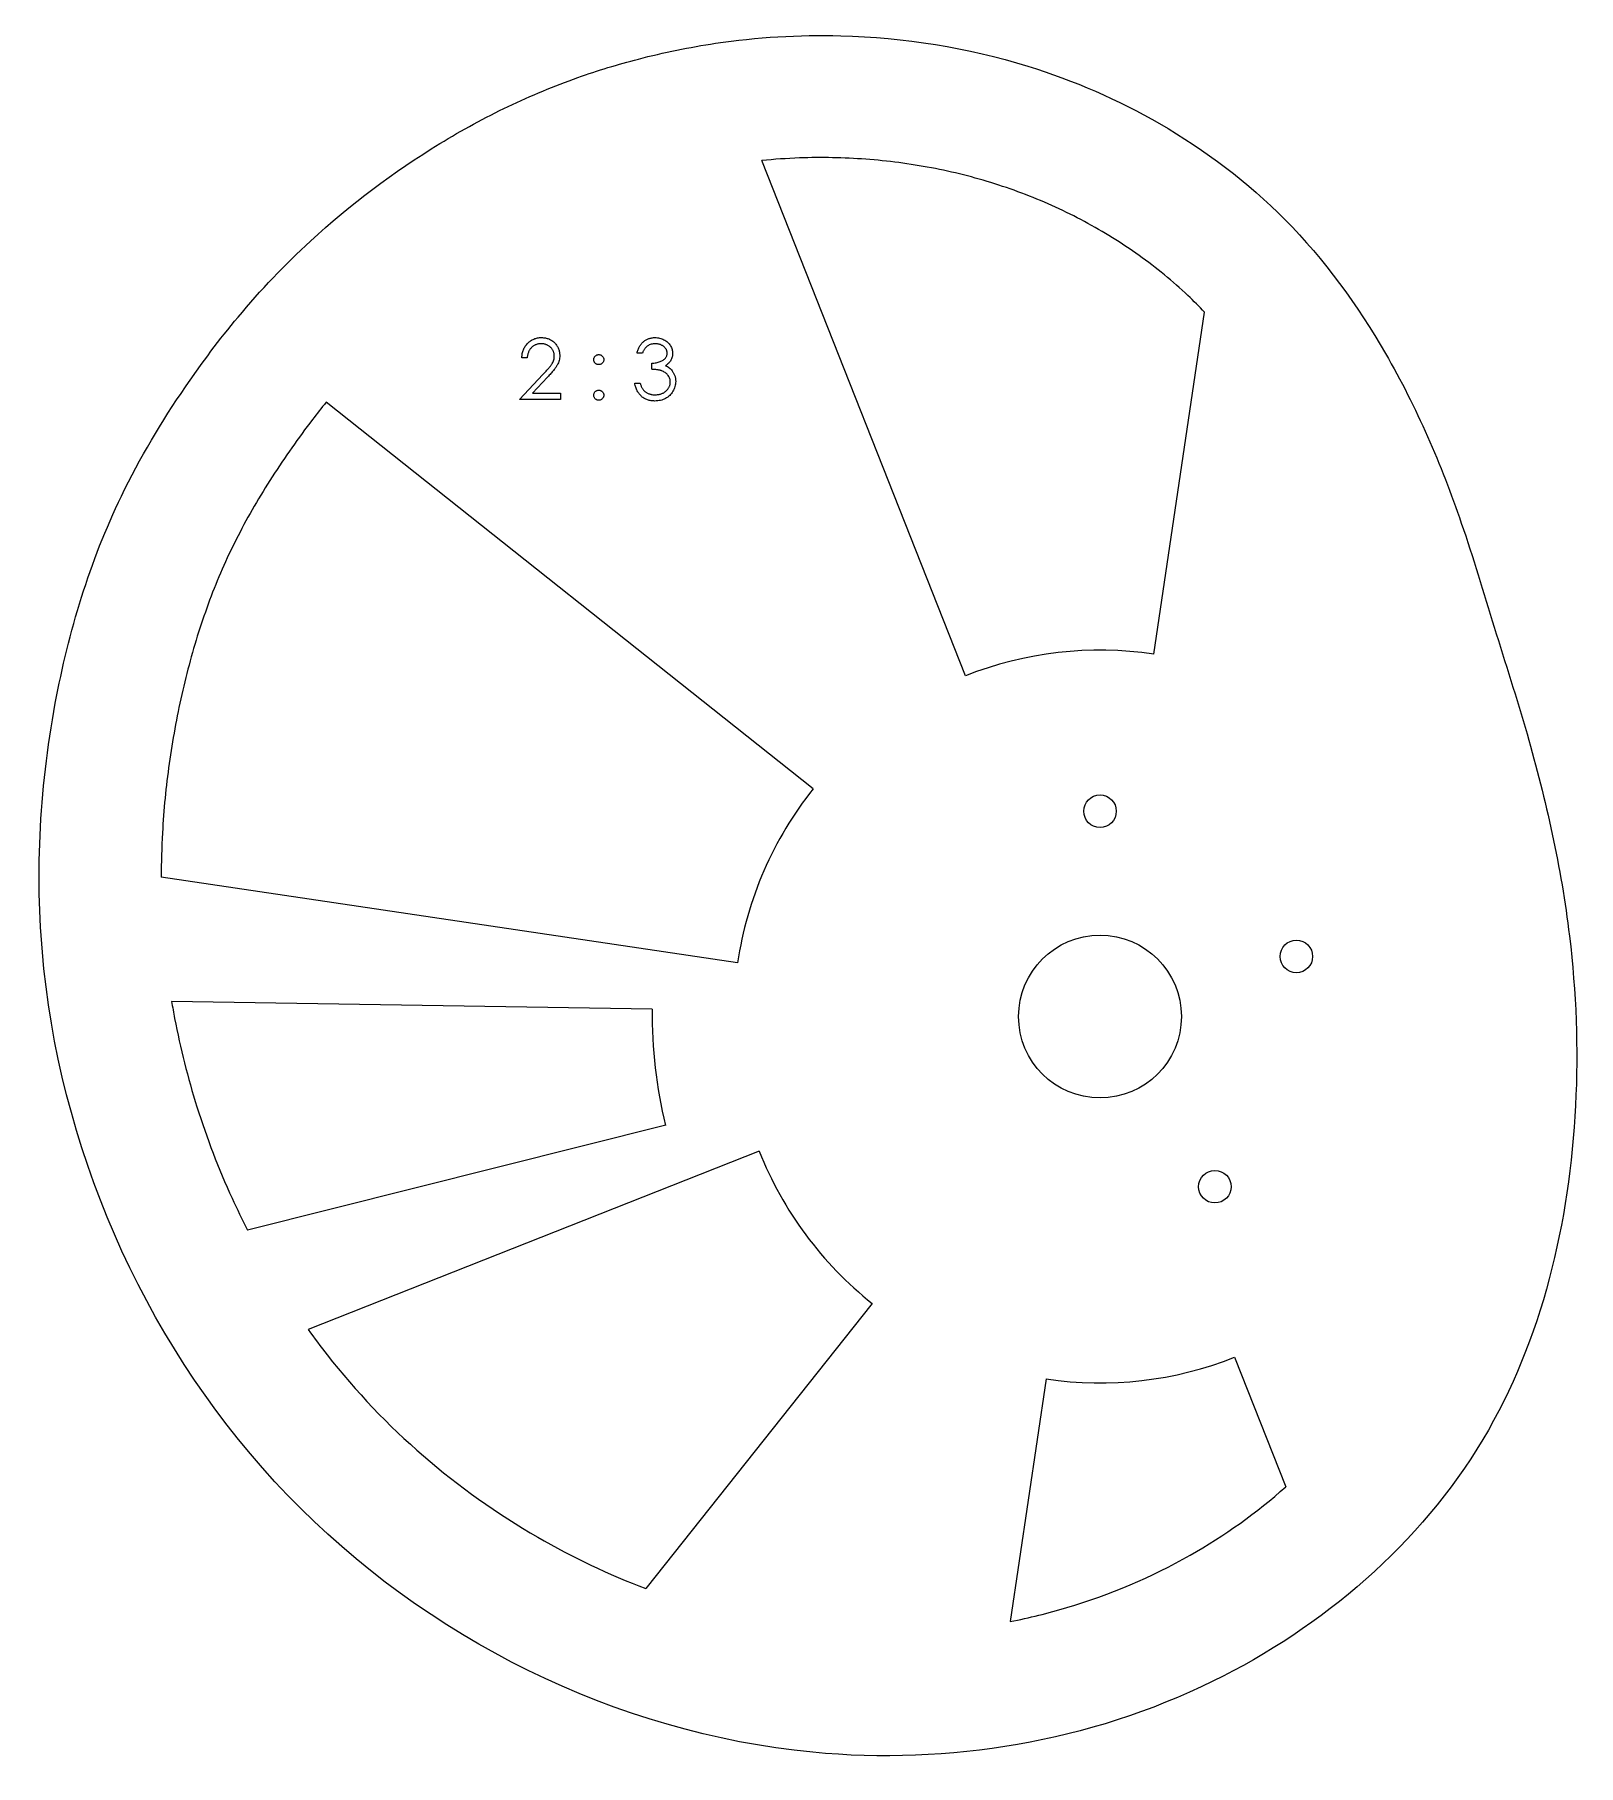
# Paper-space layout '_Right' of a CAD drawing. Header units: millimetres. Extents: x -131 to 59, y -92 to 121.
import ezdxf

# ---------------------------------------------------------------- set-up
doc = ezdxf.new("R2010")
doc.units = ezdxf.units.MM

psp = doc.layouts.new('_Right')

# ---------------------------------------------------------------- linework, layer by layer
at = {"color": 7, "linetype": 'Continuous', "lineweight": 25}
for p, q in [((-16.54, 41.85), (-41.54, 105.14)), ((6.61, 44.51), (12.84, 86.53)), ((-70.35, 80.93), (-71.02, 80.93)), ((-56.2, 81.5), (-56.87, 81.5)), ((-71.3, 75.8), (-68.43, 78.87)), ((-55.06, 79.51), (-55.06, 80.27)), ((-67.86, 78.54), (-69.72, 76.56)), ((-69.72, 76.56), (-66.27, 76.56)), ((-66.27, 76.56), (-66.27, 75.8)), ((-57.15, 77.8), (-56.49, 77.8)), ((-35.25, 27.98), (-95.06, 75.45)), ((-66.27, 75.8), (-71.3, 75.8)), ((-44.51, 6.61), (-115.31, 17.11)), ((-54.99, 0.9), (-114.04, 1.87)), ((-53.35, -13.36), (-104.72, -26.23)), ((-41.85, -16.54), (-97.28, -38.43)), ((-27.98, -35.25), (-55.77, -70.27)), ((16.54, -41.85), (22.82, -57.77)), ((-6.61, -44.51), (-11.03, -74.32))]:
    psp.add_line(p, q, dxfattribs=at)
for centre, radius in [((0, 25.22), 2), ((0, 0), 10), ((24.12, 7.38), 2), ((14.11, -20.9), 2)]:
    psp.add_circle(centre, radius, dxfattribs=at)
for radius, start, end in [(45, 81.5594, 111.5594), (45, 141.5594, 171.5594), (55, 179.0594, 194.0594), (45, 201.5594, 231.5594), (45, 261.5594, 291.5594)]:
    psp.add_arc((0, 0), radius, start, end, dxfattribs=at)
for points, knots in [([(-47.23, 119.55), (-50.42, 119.07), (-56.12, 117.9), (-64.64, 115.31), (-72.85, 111.91), (-84.18, 105.7), (-95.55, 97.16), (-105.59, 86.62), (-113.41, 76.15), (-122.56, 60.94), (-129.87, 36.72), (-132.05, -7.19), (-105.99, -64.88), (-43.21, -96.13), (13.98, -86.53), (50.84, -54.9), (59.31, -18.11), (58.17, 11.46), (53.79, 31.08), (48.4, 47.72), (43.68, 63.68), (36.17, 81.17), (23.7, 98.29), (8.19, 110.03), (-10.4, 118.1), (-29.21, 121.08), (-42.15, 120.31), (-47.23, 119.55)], [0, 0, 0, 0, 0.015404, 0.027796, 0.042551, 0.057794, 0.089517, 0.110071, 0.127195, 0.15199, 0.194591, 0.24662, 0.360227, 0.474723, 0.554284, 0.625297, 0.693172, 0.726365, 0.766835, 0.788679, 0.810079, 0.84643, 0.879195, 0.910154, 0.938275, 0.975418, 1, 1, 1, 1]), ([(12.84, 86.53), (12.18, 87.22), (10.6, 88.8), (6.97, 91.99), (1.62, 95.81), (-5.4, 99.57), (-12.85, 102.44), (-20.67, 104.4), (-28.75, 105.46), (-35.76, 105.59), (-40.01, 105.3), (-41.54, 105.14)], [0.8769522, 0.8769522, 0.8769522, 0.8769522, 0.8828125, 0.890625, 0.90625, 0.921875, 0.9375, 0.953125, 0.96875, 0.984375, 0.9932641, 0.9932641, 0.9932641, 0.9932641]), ([(-71.02, 80.93), (-71.01, 81.02), (-71, 81.19), (-70.96, 81.45), (-70.91, 81.69), (-70.83, 81.91), (-70.73, 82.13), (-70.61, 82.34), (-70.46, 82.53), (-70.3, 82.71), (-70.13, 82.87), (-69.94, 83.01), (-69.74, 83.13), (-69.53, 83.23), (-69.31, 83.31), (-69.09, 83.36), (-68.85, 83.4), (-68.68, 83.4), (-68.6, 83.4)], [0, 0, 0, 0, 0.068791, 0.135103, 0.198979, 0.261904, 0.323495, 0.385195, 0.446969, 0.509765, 0.572251, 0.633405, 0.693251, 0.752583, 0.812579, 0.873275, 0.93555, 1, 1, 1, 1]), ([(-68.6, 83.4), (-68.52, 83.4), (-68.36, 83.39), (-68.13, 83.36), (-67.91, 83.31), (-67.7, 83.24), (-67.5, 83.15), (-67.31, 83.03), (-67.14, 82.9), (-66.98, 82.75), (-66.84, 82.58), (-66.71, 82.4), (-66.6, 82.22), (-66.51, 82.03), (-66.45, 81.83), (-66.4, 81.63), (-66.37, 81.42), (-66.37, 81.27), (-66.36, 81.2)], [0, 0, 0, 0, 0.069475, 0.136517, 0.200789, 0.26383, 0.325735, 0.387291, 0.449509, 0.512968, 0.576275, 0.63758, 0.697903, 0.757172, 0.816599, 0.876653, 0.93729, 1, 1, 1, 1]), ([(-56.87, 81.5), (-56.85, 81.58), (-56.81, 81.72), (-56.74, 81.93), (-56.66, 82.13), (-56.56, 82.31), (-56.46, 82.48), (-56.34, 82.64), (-56.21, 82.78), (-56.06, 82.91), (-55.91, 83.03), (-55.75, 83.12), (-55.59, 83.21), (-55.42, 83.28), (-55.24, 83.33), (-55.05, 83.37), (-54.86, 83.4), (-54.73, 83.4), (-54.66, 83.4)], [0, 0, 0, 0, 0.0726253, 0.1419766, 0.2089849, 0.2739569, 0.3368893, 0.398745, 0.4601159, 0.5208249, 0.5809945, 0.6401519, 0.6986225, 0.7572711, 0.8164267, 0.876254, 0.9371653, 1, 1, 1, 1]), ([(-54.66, 83.4), (-54.56, 83.4), (-54.37, 83.39), (-54.09, 83.34), (-53.82, 83.26), (-53.56, 83.14), (-53.32, 83), (-53.11, 82.83), (-52.93, 82.64), (-52.77, 82.42), (-52.65, 82.19), (-52.56, 81.96), (-52.51, 81.72), (-52.5, 81.56), (-52.5, 81.48)], [0, 0, 0, 0, 0.0902542, 0.1785398, 0.266093, 0.354631, 0.4418862, 0.5257469, 0.6081136, 0.6901973, 0.7708215, 0.8483262, 0.9240117, 1, 1, 1, 1]), ([(-68.64, 82.64), (-68.69, 82.64), (-68.81, 82.64), (-68.97, 82.62), (-69.13, 82.58), (-69.29, 82.53), (-69.43, 82.47), (-69.57, 82.39), (-69.7, 82.3), (-69.82, 82.19), (-69.93, 82.08), (-70.03, 81.95), (-70.11, 81.8), (-70.19, 81.65), (-70.25, 81.49), (-70.3, 81.31), (-70.33, 81.13), (-70.35, 81), (-70.35, 80.93)], [0, 0, 0, 0, 0.064439, 0.126547, 0.186887, 0.245878, 0.304041, 0.362191, 0.420976, 0.48066, 0.5406, 0.600689, 0.661936, 0.724443, 0.789038, 0.856314, 0.926352, 1, 1, 1, 1]), ([(-67.03, 81.14), (-67.03, 81.19), (-67.03, 81.29), (-67.06, 81.44), (-67.09, 81.58), (-67.14, 81.71), (-67.21, 81.84), (-67.29, 81.97), (-67.38, 82.09), (-67.49, 82.2), (-67.61, 82.3), (-67.74, 82.39), (-67.87, 82.47), (-68.01, 82.53), (-68.16, 82.58), (-68.31, 82.62), (-68.47, 82.64), (-68.58, 82.64), (-68.64, 82.64)], [0, 0, 0, 0, 0.061965, 0.122122, 0.180988, 0.239933, 0.299906, 0.359989, 0.421776, 0.486576, 0.551535, 0.615018, 0.677259, 0.73973, 0.80305, 0.866495, 0.931973, 1, 1, 1, 1]), ([(-68.43, 78.87), (-68.36, 78.94), (-68.22, 79.08), (-68.03, 79.29), (-67.86, 79.48), (-67.71, 79.65), (-67.58, 79.81), (-67.46, 79.96), (-67.37, 80.09), (-67.27, 80.24), (-67.17, 80.43), (-67.09, 80.66), (-67.04, 80.9), (-67.03, 81.06), (-67.03, 81.14)], [0, 0, 0, 0, 0.110803, 0.212829, 0.306101, 0.390647, 0.466924, 0.534481, 0.593587, 0.644557, 0.7362, 0.825024, 0.911986, 1, 1, 1, 1]), ([(-66.36, 81.2), (-66.37, 81.1), (-66.37, 80.89), (-66.43, 80.59), (-66.53, 80.3), (-66.64, 80.06), (-66.76, 79.88), (-66.86, 79.72), (-66.98, 79.55), (-67.13, 79.37), (-67.28, 79.18), (-67.46, 78.98), (-67.65, 78.76), (-67.79, 78.62), (-67.86, 78.54)], [0, 0, 0, 0, 0.098702, 0.195672, 0.292422, 0.391343, 0.444462, 0.504229, 0.570352, 0.642546, 0.722288, 0.807921, 0.90047, 1, 1, 1, 1]), ([(-62.18, 80.69), (-62.18, 80.73), (-62.18, 80.82), (-62.14, 80.93), (-62.08, 81.04), (-62.01, 81.13), (-61.91, 81.21), (-61.8, 81.27), (-61.69, 81.3), (-61.61, 81.31), (-61.57, 81.31)], [0, 0, 0, 0, 0.126257, 0.249407, 0.371465, 0.498805, 0.627129, 0.750535, 0.872218, 1, 1, 1, 1]), ([(-61.57, 81.31), (-61.53, 81.31), (-61.44, 81.3), (-61.33, 81.27), (-61.22, 81.21), (-61.13, 81.13), (-61.05, 81.04), (-60.99, 80.93), (-60.96, 80.82), (-60.95, 80.74), (-60.95, 80.69)], [0, 0, 0, 0, 0.127519, 0.249986, 0.371792, 0.49887, 0.625948, 0.748492, 0.870959, 1, 1, 1, 1]), ([(-54.65, 82.64), (-54.74, 82.64), (-54.9, 82.63), (-55.14, 82.58), (-55.36, 82.5), (-55.53, 82.41), (-55.65, 82.31), (-55.74, 82.23), (-55.83, 82.14), (-55.91, 82.03), (-55.99, 81.91), (-56.06, 81.79), (-56.14, 81.65), (-56.18, 81.55), (-56.2, 81.5)], [0, 0, 0, 0, 0.122712, 0.239685, 0.351816, 0.463766, 0.520818, 0.579448, 0.640604, 0.705298, 0.773634, 0.844669, 0.920057, 1, 1, 1, 1]), ([(-55.06, 80.27), (-54.97, 80.27), (-54.79, 80.27), (-54.53, 80.31), (-54.28, 80.36), (-54.04, 80.44), (-53.83, 80.53), (-53.65, 80.63), (-53.49, 80.75), (-53.37, 80.88), (-53.28, 81.02), (-53.21, 81.17), (-53.17, 81.32), (-53.16, 81.43), (-53.16, 81.48)], [0, 0, 0, 0, 0.110166, 0.215787, 0.318027, 0.417574, 0.51165, 0.596162, 0.672935, 0.74367, 0.810677, 0.874059, 0.936696, 1, 1, 1, 1]), ([(-53.16, 81.48), (-53.16, 81.52), (-53.16, 81.59), (-53.19, 81.71), (-53.22, 81.82), (-53.26, 81.92), (-53.33, 82.02), (-53.4, 82.12), (-53.48, 82.21), (-53.58, 82.3), (-53.69, 82.38), (-53.81, 82.45), (-53.93, 82.51), (-54.06, 82.56), (-54.2, 82.59), (-54.34, 82.62), (-54.5, 82.64), (-54.6, 82.64), (-54.65, 82.64)], [0, 0, 0, 0, 0.055275, 0.109966, 0.163247, 0.218076, 0.273301, 0.330909, 0.390995, 0.454176, 0.518862, 0.583311, 0.648517, 0.715031, 0.782502, 0.852323, 0.924928, 1, 1, 1, 1]), ([(-52.5, 81.48), (-52.5, 81.4), (-52.5, 81.24), (-52.54, 81.02), (-52.61, 80.81), (-52.71, 80.61), (-52.83, 80.42), (-52.98, 80.25), (-53.16, 80.09), (-53.29, 80), (-53.36, 79.95)], [0, 0, 0, 0, 0.1280675, 0.2506083, 0.3706302, 0.4900722, 0.6103748, 0.7343131, 0.8632165, 1, 1, 1, 1]), ([(-61.57, 80.08), (-61.61, 80.08), (-61.69, 80.08), (-61.81, 80.12), (-61.91, 80.17), (-62.01, 80.25), (-62.08, 80.35), (-62.14, 80.45), (-62.18, 80.57), (-62.18, 80.65), (-62.18, 80.69)], [0, 0, 0, 0, 0.127574, 0.248624, 0.371829, 0.498962, 0.626095, 0.747954, 0.870903, 1, 1, 1, 1]), ([(-60.95, 80.69), (-60.95, 80.65), (-60.96, 80.57), (-60.99, 80.45), (-61.05, 80.35), (-61.13, 80.25), (-61.22, 80.18), (-61.33, 80.12), (-61.44, 80.08), (-61.53, 80.08), (-61.57, 80.08)], [0, 0, 0, 0, 0.129041, 0.251508, 0.374052, 0.50113, 0.628208, 0.750014, 0.872481, 1, 1, 1, 1]), ([(-52.78, 77.94), (-52.78, 78.01), (-52.79, 78.15), (-52.84, 78.35), (-52.92, 78.54), (-53.04, 78.73), (-53.17, 78.9), (-53.34, 79.05), (-53.52, 79.18), (-53.69, 79.26), (-53.84, 79.32), (-53.97, 79.36), (-54.12, 79.4), (-54.28, 79.43), (-54.45, 79.45), (-54.64, 79.48), (-54.85, 79.49), (-54.99, 79.5), (-55.06, 79.51)], [0, 0, 0, 0, 0.066909, 0.133485, 0.201035, 0.271234, 0.34288, 0.413836, 0.485977, 0.56023, 0.599884, 0.644055, 0.691892, 0.744688, 0.801492, 0.862858, 0.929328, 1, 1, 1, 1]), ([(-53.36, 79.95), (-53.28, 79.91), (-53.13, 79.84), (-52.91, 79.69), (-52.72, 79.52), (-52.61, 79.39), (-52.56, 79.32)], [0, 0, 0, 0, 0.25388, 0.503009, 0.750291, 1, 1, 1, 1]), ([(-52.56, 79.32), (-52.52, 79.27), (-52.45, 79.17), (-52.37, 79.02), (-52.29, 78.86), (-52.22, 78.7), (-52.18, 78.53), (-52.14, 78.36), (-52.12, 78.18), (-52.12, 78.06), (-52.12, 78)], [0, 0, 0, 0, 0.128136, 0.254173, 0.378112, 0.501712, 0.623986, 0.747096, 0.872875, 1, 1, 1, 1]), ([(-62.18, 76.32), (-62.18, 76.37), (-62.18, 76.45), (-62.14, 76.56), (-62.08, 76.67), (-62.01, 76.77), (-61.91, 76.84), (-61.81, 76.9), (-61.69, 76.94), (-61.61, 76.94), (-61.57, 76.94)], [0, 0, 0, 0, 0.129097, 0.252046, 0.373905, 0.501038, 0.628171, 0.751376, 0.872426, 1, 1, 1, 1]), ([(-61.57, 76.94), (-61.53, 76.94), (-61.44, 76.93), (-61.33, 76.9), (-61.22, 76.84), (-61.13, 76.77), (-61.05, 76.67), (-60.99, 76.57), (-60.96, 76.45), (-60.95, 76.37), (-60.95, 76.32)], [0, 0, 0, 0, 0.127519, 0.249986, 0.371792, 0.49887, 0.625948, 0.748492, 0.870959, 1, 1, 1, 1]), ([(-54.68, 75.61), (-54.76, 75.61), (-54.91, 75.62), (-55.14, 75.64), (-55.36, 75.69), (-55.57, 75.75), (-55.77, 75.83), (-55.96, 75.92), (-56.14, 76.03), (-56.3, 76.17), (-56.46, 76.31), (-56.6, 76.48), (-56.73, 76.66), (-56.84, 76.85), (-56.94, 77.07), (-57.03, 77.29), (-57.1, 77.54), (-57.13, 77.71), (-57.15, 77.8)], [0, 0, 0, 0, 0.065541, 0.128963, 0.190377, 0.250092, 0.308548, 0.366398, 0.424542, 0.48317, 0.542243, 0.601739, 0.662506, 0.724856, 0.789128, 0.856346, 0.926295, 1, 1, 1, 1]), ([(-56.49, 77.8), (-56.47, 77.74), (-56.43, 77.63), (-56.38, 77.47), (-56.31, 77.32), (-56.24, 77.19), (-56.17, 77.07), (-56.09, 76.96), (-56, 76.86), (-55.94, 76.8), (-55.91, 76.77)], [0, 0, 0, 0, 0.14977, 0.291316, 0.425966, 0.55216, 0.671527, 0.786122, 0.895325, 1, 1, 1, 1]), ([(-55.91, 76.77), (-55.86, 76.74), (-55.78, 76.68), (-55.65, 76.6), (-55.5, 76.52), (-55.35, 76.47), (-55.19, 76.43), (-55.03, 76.4), (-54.85, 76.37), (-54.73, 76.37), (-54.67, 76.37)], [0, 0, 0, 0, 0.118271, 0.236178, 0.355663, 0.475904, 0.600127, 0.728608, 0.861313, 1, 1, 1, 1]), ([(-52.12, 78), (-52.12, 77.9), (-52.13, 77.69), (-52.2, 77.39), (-52.3, 77.09), (-52.45, 76.8), (-52.63, 76.53), (-52.85, 76.29), (-53.1, 76.09), (-53.37, 75.92), (-53.67, 75.78), (-53.99, 75.68), (-54.33, 75.62), (-54.56, 75.62), (-54.68, 75.61)], [0, 0, 0, 0, 0.079648, 0.158922, 0.239619, 0.322609, 0.406035, 0.487602, 0.569685, 0.653036, 0.737436, 0.822478, 0.909748, 1, 1, 1, 1]), ([(-54.67, 76.37), (-54.6, 76.37), (-54.46, 76.38), (-54.26, 76.4), (-54.08, 76.43), (-53.9, 76.49), (-53.73, 76.55), (-53.58, 76.63), (-53.43, 76.73), (-53.3, 76.84), (-53.18, 76.96), (-53.07, 77.08), (-52.98, 77.21), (-52.91, 77.35), (-52.85, 77.49), (-52.81, 77.63), (-52.78, 77.79), (-52.78, 77.89), (-52.78, 77.94)], [0, 0, 0, 0, 0.0760717, 0.1487517, 0.2184028, 0.2857596, 0.350598, 0.414964, 0.4780693, 0.5417607, 0.6043499, 0.664075, 0.7214636, 0.7775871, 0.8326444, 0.8878435, 0.9434603, 1, 1, 1, 1]), ([(-95.06, 75.45), (-95.63, 74.76), (-97.05, 72.95), (-99.28, 69.9), (-101.71, 66.29), (-103.92, 62.69), (-105.91, 59.06), (-108.23, 54.23), (-110.68, 47.79), (-112.9, 39.61), (-114.45, 31.09), (-115.19, 23.59), (-115.31, 18.93), (-115.31, 17.11)], [0.1121448, 0.1121448, 0.1121448, 0.1121448, 0.1171875, 0.125, 0.1328125, 0.140625, 0.1484375, 0.15625, 0.171875, 0.1875, 0.203125, 0.21875, 0.2287827, 0.2287827, 0.2287827, 0.2287827]), ([(-61.57, 75.71), (-61.61, 75.71), (-61.69, 75.71), (-61.8, 75.75), (-61.91, 75.81), (-62.01, 75.89), (-62.08, 75.98), (-62.14, 76.09), (-62.18, 76.2), (-62.18, 76.28), (-62.18, 76.32)], [0, 0, 0, 0, 0.127757, 0.249414, 0.372796, 0.500111, 0.62861, 0.750643, 0.873768, 1, 1, 1, 1]), ([(-60.95, 76.32), (-60.95, 76.28), (-60.96, 76.2), (-60.99, 76.09), (-61.05, 75.98), (-61.13, 75.89), (-61.22, 75.81), (-61.33, 75.75), (-61.44, 75.71), (-61.53, 75.71), (-61.57, 75.71)], [0, 0, 0, 0, 0.126178, 0.248821, 0.37154, 0.499984, 0.627244, 0.749226, 0.872298, 1, 1, 1, 1]), ([(-114.04, 1.87), (-113.92, 1.17), (-113.14, -3.19), (-111.07, -11.39), (-107.76, -20.02), (-105.38, -24.94), (-104.72, -26.23)], [0.25695162, 0.25695162, 0.25695162, 0.25695162, 0.26085787, 0.28125, 0.30297418, 0.31078668, 0.31078668, 0.31078668, 0.31078668]), ([(-97.28, -38.43), (-96.51, -39.5), (-92.28, -45.13), (-83.49, -54.36), (-70, -63.94), (-60.35, -68.53), (-55.77, -70.27)], [0.33664777, 0.33664777, 0.33664777, 0.33664777, 0.34375, 0.375, 0.40625, 0.43302896, 0.43302896, 0.43302896, 0.43302896]), ([(-11.03, -74.32), (-8.68, -73.85), (-0.99, -71.96), (10.79, -66.97), (19.27, -60.93), (22.82, -57.77)], [0.5177209, 0.5177209, 0.5177209, 0.5177209, 0.53125, 0.5625, 0.59008904, 0.59008904, 0.59008904, 0.59008904])]:
    psp.add_open_spline(points, degree=3, knots=knots, dxfattribs=at)

doc.saveas('drawing.dxf')
